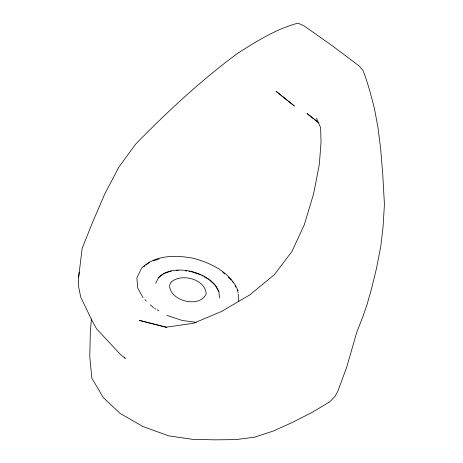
<?xml version="1.0" encoding="UTF-8"?>
<svg xmlns="http://www.w3.org/2000/svg" width="463" height="463" viewBox="0 0 463 463"><rect width="100%" height="100%" fill="white"/><g stroke="black" fill="none" stroke-linecap="round" stroke-linejoin="round"><path stroke-width="0.69" d="M219.474 298.05L218.889 291.54C214.23 280.184 202.296 274.27 191.051 271.289C180.061 269.142 166.883 269.038 158.491 277.609L155.695 283.344M91.361 319.019L90.326 332.515L89.787 356.579L91.819 378.144L103.423 397.769L120.166 413.43L142.969 426.539L168.758 435.857L192.683 439.341L214.826 439.85L236.02 439.595L254.691 437.176L273.708 430.897L292.784 422.227L311.628 412.637L325.709 404.292L329.922 401.676L334.813 396.629L337.834 391.258L346.631 367.362L356.747 332.353L363.333 315.448L367.118 304.278L371.384 289.329L376.384 268.847L380.736 246.733L383.063 226.864L384.429 204.38L382.71 173.596L380.615 148.409L377.889 126.926L374.283 107.85L369.555 89.891L365.255 76.308L362.917 70.37L359.062 65.902L331.907 45.461L304.081 25.905L298.004 23.15C276 28.938 256.433 41.433 237.38 53.494C201.544 80.03 168.642 110.518 137.43 142.297L135.52 144.329L118.817 167.207L104.673 194.176L92.623 222.211L82.183 248.255L78.571 277.719L78.687 287.002L80.712 297.159L91.882 320.274L96.576 328.834L120.478 354.502L125.328 358.478L124.362 357.424M78.571 277.719L79.248 272.163M141.134 268.98L136.88 277.916L137.743 288.027L143.055 297.692M141.331 268.459C154.764 254.737 175.876 254.893 193.47 258.337C211.481 263.111 230.586 272.58 238.046 290.764M143.854 266.804L144.942 265.936M146.036 265.062L149.844 262.017M158.277 277.916L163.734 273.558L171.466 270.971M153.137 260.918L159.069 258.933M176.171 270.612L178.191 270.456M185.582 270.884L186.925 271.063M188.939 271.335L190.281 271.521M196.295 322.37L182.37 320.489L166.883 315.384M166.865 327.41L139.305 320.39L166.119 327.202L165.76 327.237L193.528 323.261L221.407 311.53L249.638 294.983L274.414 274.617L291.933 251.455L304.295 224.769L313.596 193.852L319.337 164.406L321.033 142.118L320.633 127.661L316.437 118.21M191.607 271.822L200.705 274.819M201.909 275.514L203.112 276.203M204.31 276.891L208.524 279.311M154.711 308.399L155.927 309.099M157.148 309.799L158.971 310.847M318.793 122.834L306.981 113.447L318.775 122.776M222.715 272.099L224.734 273.98M228.276 277.273L231.303 280.098M209.617 280.109L215.486 285.573M144.907 299.706L146.424 301.118M150.463 304.88L153.496 307.704M232.646 281.643L233.311 282.847M234.972 285.868L235.638 287.077M237.299 290.098L238.075 292.657M215.388 285.468L218.6 291.32M238.19 294.005L238.821 301.419M171.102 282.117L169.574 285.324C169.591 300.973 199.894 308.746 206.197 293.768C205.161 278.934 181.293 272.91 171.102 282.117M294.329 105.975L276.127 91.333L294.329 105.975"/></g></svg>
